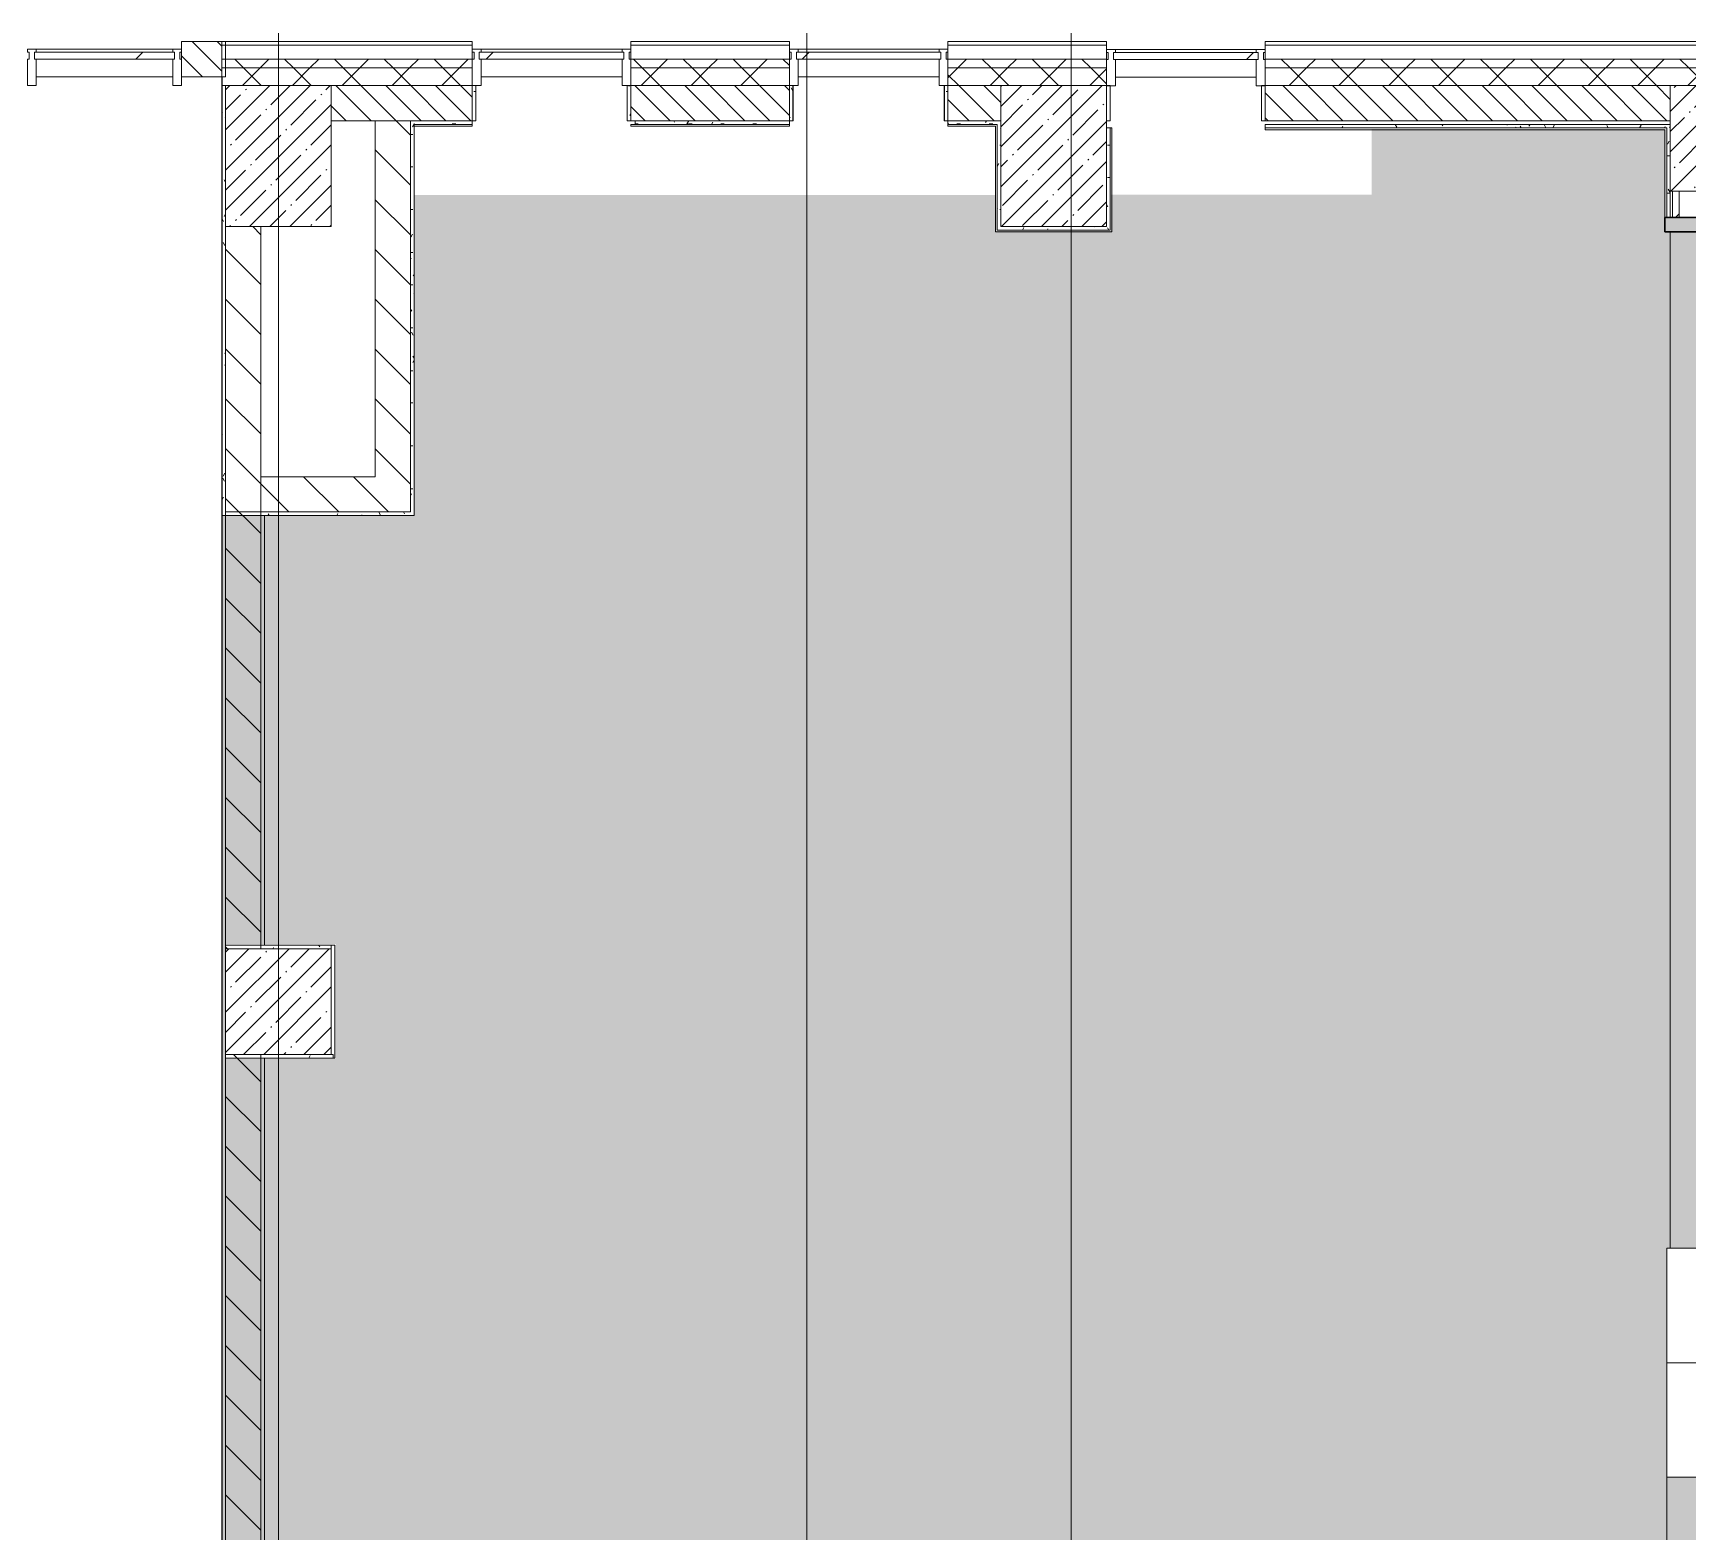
# Model space of a CAD drawing. Header units: millimetres. Extents: x -164500 to 426394, y -51911 to 102118.
# Drawn here: x 161390 to 170782, y 18889 to 27397 of the extents above; entities that cross this region are included whole.
import ezdxf

# ---------------------------------------------------------------- set-up
doc = ezdxf.new("R2010")
doc.units = ezdxf.units.MM
doc.linetypes.add('Осевая', pattern=[6350, 1270, -952.5, 3175, -952.5])
doc.layers.add('A-AREA-PATT-1', color=7, linetype='Continuous', lineweight=5, true_color=0xa5bae0, transparency=1)
for name, color, linetype, lineweight in [('A-GLAZ-CURT', 7, 'Continuous', 9), ('A-GLAZ-CURT-1', 7, 'Continuous', 5), ('A-GLAZ-CURT-2', 7, 'Continuous', 20), ('A-GLAZ-CWMG', 7, 'Continuous', 9), ('A-GLAZ-CWMG-1', 7, 'Continuous', 20), ('A-WALL', 7, 'Continuous', 5), ('A-WALL-2', 7, 'Continuous', 30), ('I-WALL', 7, 'Continuous', 5), ('S-COLS', 7, 'Continuous', 9), ('S-COLS-1', 7, 'Continuous', 5), ('S-STRS', 7, 'Continuous', 9), ('S-STRS-ANNO', 7, 'Continuous', 5), ('Оси', 7, 'Continuous', 9), ('Оси-2', 7, 'Осевая', 9)]:
    doc.layers.add(name, color=color, linetype=linetype, lineweight=lineweight)
for name, color, linetype, lineweight, true_color in [('A-WALL-1', 9, 'Continuous', 5, 0x808080), ('A-WALL-FNSH-1', 9, 'Continuous', 5, 0x808080), ('S-STRS-1', 7, 'Continuous', 9, 0xeef6ff)]:
    doc.layers.add(name, color=color, linetype=linetype, lineweight=lineweight, true_color=true_color)
pattern_1 = [(45, (148772.12, -0.94), (-141.4214, 141.4214), []), (135, (148772.12, -0.94), (-141.4214, -141.4214), [])]
pattern_2 = [(135, (148772.12, -0.94), (-70.71068, -70.71068), [])]
pattern_3 = [(135, (148772.12, -0.94), (-141.4214, -141.4214), [])]
pattern_4 = [(0, (148772.123, -0.94), (243.84, 60.96), [20.117, -162.763, 20.117, -162.763, -975.36]), (0, (148772.123, -0.94), (243.84, 60.96), [-365.76, 20.117, -345.643, 20.117, -162.763, -426.72]), (0, (148772.123, -0.94), (243.84, 60.96), [-914.4, 20.117, -101.803, 20.117, -284.683]), (120, (148863.563, 29.54), (-174.71291, 180.69163), [20.117, -162.763, 20.117, -162.763, -975.36]), (120, (148863.563, 29.54), (-174.71291, 180.69163), [-365.76, 20.117, -345.643, 20.117, -162.763, -426.72]), (120, (148863.563, 29.54), (-174.71291, 180.69163), [-914.4, 20.117, -101.803, 20.117, -284.683]), (240, (148894.043, 151.46), (-69.12709, -241.65163), [20.117, -162.763, 20.117, -162.763, -975.36]), (240, (148894.043, 151.46), (-69.12709, -241.65163), [-365.76, 20.117, -345.643, 20.117, -162.763, -426.72]), (240, (148894.043, 151.46), (-69.12709, -241.65163), [-914.4, 20.117, -101.803, 20.117, -284.683])]

# ---------------------------------------------------------------- blocks, each defined once
blk = doc.blocks.new('BSC_Колонна _Прямоугольная - 600х800-24078684-Объем проектирования 2 этажа')
at = {"layer": 'S-COLS-1'}
h = blk.add_hatch(dxfattribs=at)
h.set_pattern_fill('FP_21', color=256, style=0, pattern_type=2)
h.set_pattern_definition([(45, (-14010, -26700), (-114.04925, 114.04925), []), (45, (-13895.95, -26700), (-114.04925, 114.04925), [201.613, -40.323, 6.706, -33.617])])
h.paths.add_polyline_path([(-99.7, -400), (300, -400), (300, 400), (-300, 400), (-299.7, -400), (-166, -400)])
for p, q in [((300, 400), (-300, 400)), ((-300, 400), (-300, -400)), ((300, -400), (300, 400)), ((-300, -400), (300, -400))]:
    blk.add_line(p, q, dxfattribs=at)
blk = doc.blocks.new('BSC_Колонна _Прямоугольная - 600х600-V295-Объем проектирования 2 этажа')
at = {"layer": 'S-COLS-1'}
h = blk.add_hatch(dxfattribs=at)
h.set_pattern_fill('FP_27', color=256, style=0, pattern_type=2)
h.set_pattern_definition([(45, (-14010, -21900), (-114.0493, 114.0493), []), (45, (-13895.95, -21900), (-114.0493, 114.0493), [201.613, -40.323, 6.706, -33.617])])
h.paths.add_polyline_path([(-299.7, -300), (300, -300), (300, 300), (-300, 300), (-300, -300)])
for p, q in [((300, 300), (-300, 300)), ((-300, 300), (-300, -300)), ((300, -300), (300, 300)), ((-300, -300), (300, -300))]:
    blk.add_line(p, q, dxfattribs=at)
blk = doc.blocks.new('Прямоугольный импост - Импост структурный с накладкой - 190мм-22856075-Объем проектирования 2 этажа')
at = {"layer": 'A-GLAZ-CWMG-1'}
for p, q in [((0, 190), (-50, 190)), ((-50, 190), (-50, 40)), ((0, 40), (0, 190)), ((-50, 40), (-40, 40)), ((-40, 0), (-50, 0)), ((-50, 0), (-50, -17)), ((-40, 40), (-40, 0)), ((-10, 0), (-10, 40)), ((-10, 40), (0, 40)), ((0, 0), (-10, 0)), ((0, -17), (0, 0)), ((-50, -17), (0, -17))]:
    blk.add_line(p, q, dxfattribs=at)
blk = doc.blocks.new('Прямоугольный импост - Импост структурный с накладкой - 190мм-V301-Объем проектирования 2 этажа')
at = {"layer": 'A-GLAZ-CWMG-1'}
for p, q in [((0, 190), (-50, 190)), ((-50, 190), (-50, 40)), ((0, 40), (0, 188.3)), ((-50, 40), (-40, 40)), ((-40, 0), (-50, 0)), ((-50, 0), (-50, -17)), ((-40, 40), (-40, 0)), ((-10, 0), (-10, 40)), ((-10, 40), (0, 40)), ((0, 0), (-10, 0)), ((0, -17), (0, 0)), ((-50, -17), (0, -17))]:
    blk.add_line(p, q, dxfattribs=at)
blk = doc.blocks.new('Системная панель - Стекло - 40мм-V308-Объем проектирования 2 этажа')
at = {"layer": 'A-GLAZ-CURT-1'}
h = blk.add_hatch(dxfattribs=at)
h.set_pattern_fill('FP_62', color=256, style=0, pattern_type=2)
h.set_pattern_definition([(45, (-13222.76, -27090), (-565.685, 565.685), [400, -1200]), (45, (-13622.76, -27290), (-565.685, 565.685), [1200, -400]), (45, (-12822.76, -27490), (-565.685, 565.685), [400, -1200])])
h.paths.add_polyline_path([(-387.5, -40), (397.5, -40), (397.5, 0), (-397.5, 0), (-397.5, -40)])
at = {"layer": 'A-GLAZ-CURT-2'}
for p, q in [((397.5, 0), (-397.5, 0)), ((-397.5, 0), (-397.5, -40)), ((397.5, -40), (397.5, 0)), ((-397.5, -40), (397.5, -40))]:
    blk.add_line(p, q, dxfattribs=at)
blk = doc.blocks.new('Прямоугольный импост - Импост структурный с накладкой - 190мм-22856073-Объем проектирования 2 этажа')
at = {"layer": 'A-GLAZ-CWMG-1'}
for p, q in [((-50, 40), (-50, 190)), ((-50, 190), (0, 190)), ((0, 190), (0, 40)), ((-40, 40), (-50, 40)), ((-50, -17), (-50, 0)), ((-50, 0), (-40, 0)), ((-40, 0), (-40, 40)), ((-10, 40), (-10, 0)), ((0, 40), (-10, 40)), ((-10, 0), (0, 0)), ((0, 0), (0, -17)), ((0, -17), (-50, -17))]:
    blk.add_line(p, q, dxfattribs=at)
blk = doc.blocks.new('Прямоугольный импост - Импост структурный с накладкой - 160мм-22794259-Объем проектирования 2 этажа')
at = {"layer": 'A-GLAZ-CWMG'}
for p, q in [((4160, 27307), (4935, 27307)), ((4160, 27150), (4935, 27150))]:
    blk.add_line(p, q, dxfattribs=at)
blk = doc.blocks.new('Прямоугольный импост - Импост структурный с накладкой - 190мм-22856065-Объем проектирования 2 этажа')
at = {"layer": 'A-GLAZ-CWMG-1'}
for p, q in [((-25, 40), (-25, 190)), ((-25, 190), (25, 190)), ((25, 190), (25, 40)), ((-15, 40), (-25, 40)), ((-25, -17), (-25, 0)), ((-25, 0), (-15, 0)), ((-15, 0), (-15, 40)), ((15, 40), (15, 0)), ((25, 40), (15, 40)), ((15, 0), (25, 0)), ((25, 0), (25, -17)), ((25, -17), (-25, -17))]:
    blk.add_line(p, q, dxfattribs=at)
blk = doc.blocks.new('Системная панель - Стекло - 40мм-V317-Объем проектирования 2 этажа')
at = {"layer": 'A-GLAZ-CURT-1'}
h = blk.add_hatch(dxfattribs=at)
h.set_pattern_fill('FP_51', color=256, style=0, pattern_type=2)
h.set_pattern_definition([(45, (-17560.26, -27090), (-565.685, 565.685), [400, -1200]), (45, (-17960.26, -27290), (-565.685, 565.685), [1200, -400]), (45, (-17160.26, -27490), (-565.685, 565.685), [400, -1200])])
h.paths.add_polyline_path([(400, -40), (410, -40), (410, 0), (-410, 0), (-410, -40), (97.4, -40)])
at = {"layer": 'A-GLAZ-CURT-2'}
for p, q in [((410, 0), (-410, 0)), ((-410, 0), (-410, -40)), ((-410, -40), (410, -40)), ((410, -40), (410, 0))]:
    blk.add_line(p, q, dxfattribs=at)
blk = doc.blocks.new('Системная панель - Стекло - 40мм-V318-Объем проектирования 2 этажа')
at = {"layer": 'A-GLAZ-CURT-1'}
h = blk.add_hatch(dxfattribs=at)
h.set_pattern_fill('FP_52', color=256, style=0, pattern_type=2)
h.set_pattern_definition([(45, (-19360.26, -27088.3), (-565.685, 565.685), [400, -1200]), (45, (-19760.26, -27288.3), (-565.685, 565.685), [1200, -400]), (45, (-18960.26, -27488.3), (-565.685, 565.685), [400, -1200])])
h.paths.add_polyline_path([(-257.1, -40), (410, -38.3), (410, 0), (-410, 0), (-410, -40), (-400, -40)])
at = {"layer": 'A-GLAZ-CURT-2'}
for p, q in [((410, 0), (-410, 0)), ((-410, 0), (-410, -40)), ((-410, -40), (410, -40)), ((410, -40), (410, 0))]:
    blk.add_line(p, q, dxfattribs=at)
blk = doc.blocks.new('Прямоугольный импост - Импост структурный с накладкой - 160мм Темный-33186089-Объем проектирования 2 этажа')
at = {"layer": 'A-GLAZ-CWMG'}
for p, q in [((16960.3, 27307), (17760.3, 27307)), ((16960.3, 27150), (17760.3, 27150))]:
    blk.add_line(p, q, dxfattribs=at)
blk = doc.blocks.new('Прямоугольный импост - Импост структурный с накладкой - 190мм-V342-Объем проектирования 2 этажа')
at = {"layer": 'A-GLAZ-CWMG-1'}
for p, q in [((-50, 40), (-50, 190)), ((-50, 190), (0, 190)), ((0, 190), (0, 40)), ((-40, 40), (-50, 40)), ((-50, -17), (-50, 0)), ((-50, 0), (-40, 0)), ((-40, 0), (-40, 40)), ((-10, 40), (-10, 0)), ((0, 40), (-10, 40)), ((-10, 0), (0, 0)), ((0, 0), (0, -17)), ((0, -17), (-50, -17))]:
    blk.add_line(p, q, dxfattribs=at)
blk = doc.blocks.new('BSC_Колонна _Прямоугольная - 600х600-V356-Объем проектирования 2 этажа')
at = {"layer": 'S-COLS-1'}
h = blk.add_hatch(dxfattribs=at)
h.set_pattern_fill('FP_102', color=256, style=0, pattern_type=2)
h.set_pattern_definition([(45, (-22210, -26800), (-114.04925, 114.04925), []), (45, (-22095.95, -26800), (-114.04925, 114.04925), [201.613, -40.323, 6.706, -33.617])])
h.paths.add_polyline_path([(300, -300), (300, 300), (-300, 300), (-300, -300), (-150, -300)])
for p, q in [((300, 300), (-300, 300)), ((-300, 300), (-300, -300)), ((300, -300), (300, 300)), ((-300, -300), (300, -300))]:
    blk.add_line(p, q, dxfattribs=at)
blk = doc.blocks.new('Перекрытия 3 - Перекрытия 4-20977624-Объем проектирования 2 этажа')
at = {"layer": 'S-STRS-1'}
for points in [[(21910, 20500), (22810, 20500), (22810, 26270.4), (21910, 26270.4), (21910, 21105.5)], [(23390, 20500), (23710, 20500), (23710, 26270.4), (22810, 26270.4), (22810, 20500)], [(24590, 20500), (24610, 20500), (24610, 26270.4), (23710, 26270.4), (23710, 20500), (24290, 20500)], [(25510, 20500), (25510, 26270.4), (24610, 26270.4), (24610, 20500), (25490, 20500)], [(26390, 20500), (26410, 20500), (26410, 26270.4), (25510, 26270.4), (25510, 20500), (26090, 20500)], [(27290, 20500), (27310, 20500), (27310, 26270.4), (26410, 26270.4), (26410, 20500), (26990, 20500)], [(28190, 20500), (28210, 20500), (28210, 26270.4), (27310, 26270.4), (27310, 20500), (27890, 20500)], [(28210, 20500), (29110, 20500), (29110, 26270.4), (28210, 26270.4), (28210, 21105.5)], [(29690, 20500), (30010, 20500), (30010, 26270.4), (29110, 26270.4), (29110, 20500)]]:
    blk.add_hatch(color=256, dxfattribs=at).paths.add_polyline_path(points)
h = blk.add_hatch(color=256, dxfattribs=at)
h.paths.add_polyline_path([(30449, 20500), (30449, 22000), (30010, 22000), (30010, 20500)])
h.paths.add_polyline_path([(30449, 22600), (30449, 26270.4), (30010, 26270.4), (30010, 22600)])
at = {"layer": 'S-STRS'}
for p, q in [((21910, 26270.4), (21910, 20500)), ((22810, 20500), (22810, 26270.4)), ((23710, 20500), (23710, 26270.4)), ((24610, 20500), (24610, 26270.4)), ((25510, 20500), (25510, 26270.4)), ((26410, 20500), (26410, 26270.4)), ((27310, 20500), (27310, 26270.4)), ((28210, 20500), (28210, 26270.4)), ((29110, 20500), (29110, 26270.4)), ((30010, 22600), (30010, 26270.4)), ((30010, 20500), (30010, 22000)), ((22490, 20500), (21910, 20500)), ((23390, 20500), (22810, 20500)), ((24290, 20500), (23710, 20500)), ((25190, 20500), (24610, 20500)), ((26090, 20500), (25510, 20500)), ((26990, 20500), (26410, 20500)), ((27890, 20500), (27310, 20500)), ((28790, 20500), (28210, 20500)), ((29690, 20500), (29110, 20500)), ((30449, 20500), (30010, 20500))]:
    blk.add_line(p, q, dxfattribs=at)
blk = doc.blocks.new('BSC_Колонна _Прямоугольная - 600х800-V413-Объем проектирования 2 этажа')
at = {"layer": 'S-COLS-1'}
h = blk.add_hatch(dxfattribs=at)
h.set_pattern_fill('FP_161', color=256, style=0, pattern_type=2)
h.set_pattern_definition([(45, (-18410.26, -26700), (-114.04925, 114.04925), []), (45, (-18296.2, -26700), (-114.04925, 114.04925), [201.613, -40.323, 6.706, -33.617])])
h.paths.add_polyline_path([(-300, -400), (300, -400), (300, 400), (-300, 400)])
for p, q in [((300, 400), (-300, 400)), ((-300, 400), (-300, -400)), ((300, -400), (300, 400)), ((-300, -400), (300, -400))]:
    blk.add_line(p, q, dxfattribs=at)
blk = doc.blocks.new('Системная панель - Стекло - 40мм-V432-Объем проектирования 2 этажа')
at = {"layer": 'A-GLAZ-CURT-1'}
h = blk.add_hatch(dxfattribs=at)
h.set_pattern_fill('FP_185', color=256, style=0, pattern_type=2)
h.set_pattern_definition([(45, (-15760.26, -27090), (-565.685, 565.685), [400, -1200]), (45, (-16160.26, -27290), (-565.685, 565.685), [1200, -400]), (45, (-15360.26, -27490), (-565.685, 565.685), [400, -1200])])
h.paths.add_polyline_path([(400, -40), (410, -40), (410, 0), (-410, 0), (-410, -40), (-270.8, -40)])
at = {"layer": 'A-GLAZ-CURT-2'}
for p, q in [((410, 0), (-410, 0)), ((-410, 0), (-410, -40)), ((-410, -40), (410, -40)), ((410, -40), (410, 0))]:
    blk.add_line(p, q, dxfattribs=at)
blk = doc.blocks.new('Перекрытия 2 - Перекрытия 4-32990152-Объем проектирования 2 этажа')
at = {"layer": 'S-STRS-1'}
for points in [[(21910, 15410.8), (22810, 15410.8), (22810, 19180), (21910, 19180), (21910, 16983.3)], [(22810, 15410.8), (23710, 15410.8), (23710, 19180), (22810, 19180), (22810, 16983.3)], [(23710, 15410.8), (24610, 15410.8), (24610, 19180), (23710, 19180), (23710, 16983.3)], [(24610, 15410.8), (25510, 15410.8), (25510, 19180), (24610, 19180), (24610, 16983.3)], [(26410, 15410.8), (26410, 19180), (25510, 19180), (25510, 15410.8)], [(27310, 15410.8), (27310, 19180), (26410, 19180), (26410, 15410.8)], [(28210, 15410.8), (28210, 19180), (27310, 19180), (27310, 15410.8)], [(28318.7, 15410.8), (29110, 15410.8), (29110, 19180), (28210, 19180), (28210, 15410.8)], [(29764.2, 15410.8), (30010, 15410.8), (30010, 19180), (29110, 19180), (29110, 15410.8)], [(30010, 15410.8), (30610, 15410.8), (30610, 17830), (30030, 17830), (30030, 18430), (30610, 18430), (30610, 19180), (30010, 19180), (30010, 16983.3)]]:
    blk.add_hatch(color=256, dxfattribs=at).paths.add_polyline_path(points)
at = {"layer": 'S-STRS'}
for p, q in [((21910, 19180), (22510, 19180)), ((21910, 19180), (21910, 15410.8)), ((22810, 19180), (23410, 19180)), ((22810, 15410.8), (22810, 19180)), ((23710, 19180), (24310, 19180)), ((23710, 15410.8), (23710, 19180)), ((24610, 19180), (25210, 19180)), ((24610, 15410.8), (24610, 19180)), ((25510, 19180), (26110, 19180)), ((25510, 15410.8), (25510, 19180)), ((26410, 19180), (27010, 19180)), ((26410, 15410.8), (26410, 19180)), ((27310, 19180), (27910, 19180)), ((27310, 15410.8), (27310, 19180)), ((28210, 19180), (28810, 19180)), ((28210, 15410.8), (28210, 19180)), ((29110, 19180), (29710, 19180)), ((29110, 15410.8), (29110, 19180)), ((30010, 19180), (30610, 19180)), ((30010, 15410.8), (30010, 19180)), ((30610, 18430), (30610, 19180)), ((30610, 15410.8), (30610, 17830))]:
    blk.add_line(p, q, dxfattribs=at)
blk = doc.blocks.new('Стены наклон_ амфитеатр1 - Стены наклон_ амфитеатр-33007412-Объем проектирования 2 этажа')
at = {"layer": 'A-WALL-2'}
for p, q in [((21879, 26351.1), (21879, 26270.4)), ((30610, 26351.1), (21879, 26351.1)), ((30610, 26270.4), (30610, 26351.1)), ((21879, 26270.4), (30610, 26270.4))]:
    blk.add_line(p, q, dxfattribs=at)

msp = doc.modelspace()

# ---------------------------------------------------------------- hatches: boundary and pattern name
at = {"layer": 'A-AREA-PATT-1'}
h = msp.add_hatch(color=256, dxfattribs=at)
h.paths.add_polyline_path([(170888.244, 13759.059), (171341.623, 13759.059), (171341.623, 13999.059), (169002.623, 13999.059), (169002.623, 13759.059), (170661.623, 13759.059)])
h.paths.add_polyline_path([(170656.623, 14979.059), (170661.623, 14979.059), (170661.623, 15089.059), (170656.623, 15089.059), (170656.623, 15349.059), (170651.123, 15349.059), (170651.123, 15379.727), (177322.123, 15379.727), (177322.123, 15429.89), (170662.123, 15429.89), (170662.123, 20499.059), (170682.123, 20499.059), (170682.123, 26269.44), (177322.123, 26269.44), (177322.123, 26344.558), (170656.623, 26344.558), (170656.623, 26853.558), (168987.623, 26853.558), (168987.623, 26480.745), (167507.88, 26480.745), (167507.88, 26273.559), (166856.88, 26273.559), (166855.296, 26478.558), (163552.623, 26478.558), (163552.123, 24658.558), (162482.123, 24658.558), (162482.38, 22225.559), (163107.623, 22225.559), (163107.623, 21573.559), (162482.123, 21573.559), (162482.38, 18483.559), (163107.623, 18483.559), (163107.623, 17825.559), (162482.123, 17825.559), (162483.949, 15224.559), (169002.623, 15224.559), (169002.623, 15202.473), (170651.123, 15200.688), (170651.123, 15199.059), (169002.623, 15199.059), (169002.623, 14979.059), (169843.502, 14979.059)])
at = {"layer": 'A-WALL'}
h = msp.add_hatch(dxfattribs=at)
h.set_pattern_fill('FP_2', color=256, style=0, pattern_type=2)
h.set_pattern_definition(pattern_2)
h.paths.add_polyline_path([(162461.123, 27149.059), (162461.123, 27329.059), (162480.023, 27329.059), (162482.123, 27349.059), (162232.38, 27349.059), (162232.38, 27149.059)])
h.paths.add_polyline_path([(152882.123, 27149.059), (152882.123, 27349.059), (152832.123, 27349.059), (152833.244, 27149.059)])
h = msp.add_hatch(dxfattribs=at)
h.set_pattern_fill('FP_24', color=256, style=0, pattern_type=2)
h.set_pattern_definition(pattern_1)
h.paths.add_polyline_path([(168382.38, 27199.059), (182482.123, 27199.773), (182482.123, 27249.059), (168382.38, 27249.059)])
h.paths.add_polyline_path([(164807.38, 27199.059), (165682.38, 27199.059), (165682.38, 27249.059), (164782.38, 27249.059), (164782.38, 27199.059)])
h.paths.add_polyline_path([(162682.38, 27199.059), (163882.38, 27199.059), (163882.38, 27249.059), (162461.123, 27249.059), (162461.123, 27199.059), (162616.158, 27199.059)])
h.paths.add_polyline_path([(166582.38, 27199.059), (167482.38, 27199.059), (167482.38, 27249.059), (166582.38, 27249.059)])
h = msp.add_hatch(dxfattribs=at)
h.set_pattern_fill('FP_24', color=256, style=0, pattern_type=2)
h.set_pattern_definition(pattern_1)
h.paths.add_polyline_path([(177882.123, 27099.059), (182382.123, 27099.059), (182382.123, 27199.059), (168382.38, 27199.059), (168382.38, 27099.059), (177070.845, 27099.059)])
h.paths.add_polyline_path([(166582.38, 27099.059), (167482.38, 27099.059), (167482.38, 27199.059), (166582.38, 27199.059)])
h.paths.add_polyline_path([(164782.38, 27099.059), (165682.38, 27099.059), (165682.38, 27199.059), (164782.38, 27199.059)])
h.paths.add_polyline_path([(163882.38, 27099.059), (163882.38, 27199.059), (162461.123, 27199.059), (162461.123, 27099.059), (163532.123, 27099.059)])
h = msp.add_hatch(dxfattribs=at)
h.set_pattern_fill('FP_2', color=256, style=0, pattern_type=2)
h.set_pattern_definition(pattern_2)
h.paths.add_polyline_path([(168398.033, 26899.058), (170682.123, 26899.058), (170682.123, 27099.058), (168382.38, 27099.058), (168382.38, 26899.058)])
h.paths.add_polyline_path([(164795.713, 26899.058), (165682.38, 26899.058), (165682.38, 27099.058), (164782.38, 27099.058), (164782.38, 26899.058)])
h.paths.add_polyline_path([(166882.38, 26899.058), (166882.38, 27099.058), (166582.38, 27099.058), (166582.38, 26899.058)])
h.paths.add_polyline_path([(163082.123, 26899.058), (163882.38, 26899.058), (163882.38, 27099.058), (163082.123, 27099.058), (163082.123, 26986.778)])
at = {"layer": 'I-WALL'}
h = msp.add_hatch(dxfattribs=at)
h.set_pattern_fill('FP_191', color=256, style=0, pattern_type=2)
h.set_pattern_definition(pattern_4)
h.paths.add_polyline_path([(162462.123, 24659.058), (162482.123, 24659.058), (162482.123, 27099.058), (162462.123, 27099.058), (162462.123, 25206.86)])
h = msp.add_hatch(dxfattribs=at)
h.set_pattern_fill('FP_191', color=256, style=0, pattern_type=2)
h.set_pattern_definition(pattern_4)
h.paths.add_polyline_path([(163882.38, 26899.058), (163902.38, 26900.378), (163902.38, 27099.058), (163882.38, 27099.058)])
h = msp.add_hatch(dxfattribs=at)
h.set_pattern_fill('FP_191', color=256, style=0, pattern_type=2)
h.set_pattern_definition(pattern_4)
h.paths.add_polyline_path([(164782.38, 26899.058), (164782.379, 27099.058), (164762.38, 27096.836), (164762.38, 26899.058)])
h = msp.add_hatch(dxfattribs=at)
h.set_pattern_fill('FP_191', color=256, style=0, pattern_type=2)
h.set_pattern_definition(pattern_4)
h.paths.add_polyline_path([(165682.38, 26899.058), (165702.38, 26899.516), (165702.38, 27099.058), (165682.38, 27099.058)])
h = msp.add_hatch(dxfattribs=at)
h.set_pattern_fill('FP_191', color=256, style=0, pattern_type=2)
h.set_pattern_definition(pattern_4)
h.paths.add_polyline_path([(166562.38, 26899.058), (166582.38, 26899.058), (166582.379, 27099.058), (166562.38, 27096.836), (166562.38, 26900.625)])
h = msp.add_hatch(dxfattribs=at)
h.set_pattern_fill('FP_23', color=256, style=0, pattern_type=2)
h.set_pattern_definition(pattern_3)
h.paths.add_polyline_path([(163532.123, 24679.058), (163532.123, 26899.058), (163332.123, 26899.058), (163332.123, 24679.058)])
h = msp.add_hatch(dxfattribs=at)
h.set_pattern_fill('FP_191', color=256, style=0, pattern_type=2)
h.set_pattern_definition(pattern_4)
h.paths.add_polyline_path([(163532.123, 24679.058), (163552.123, 24679.058), (163552.123, 26899.058), (163532.123, 26899.058), (163532.123, 24879.058)])
h = msp.add_hatch(dxfattribs=at)
h.set_pattern_fill('FP_191', color=256, style=0, pattern_type=2)
h.set_pattern_definition(pattern_4)
h.paths.add_polyline_path([(165682.38, 26879.058), (165682.38, 26899.058), (164807.38, 26899.058), (164807.38, 26879.058), (165507.095, 26879.058)])
h.paths.add_polyline_path([(166582.38, 26879.058), (166882.38, 26879.058), (166882.38, 26899.058), (166582.38, 26899.058)])
h.paths.add_polyline_path([(163882.38, 26879.058), (163882.38, 26899.058), (163552.123, 26899.058), (163552.35, 26879.058), (163579.158, 26879.058)])
h = msp.add_hatch(dxfattribs=at)
h.set_pattern_fill('FP_191', color=256, style=0, pattern_type=2)
h.set_pattern_definition(pattern_4)
h.paths.add_polyline_path([(166862.38, 26279.059), (166882.38, 26279.059), (166882.38, 26879.058), (166862.38, 26877.124), (166862.38, 26299.059)])
h = msp.add_hatch(dxfattribs=at)
h.set_pattern_fill('FP_191', color=256, style=0, pattern_type=2)
h.set_pattern_definition(pattern_4)
h.paths.add_polyline_path([(170662.123, 26859.058), (170682.123, 26859.058), (170682.123, 26879.058), (168382.38, 26879.058), (168382.38, 26859.058), (168398.033, 26859.058)])
h = msp.add_hatch(dxfattribs=at)
h.set_pattern_fill('FP_191', color=256, style=0, pattern_type=2)
h.set_pattern_definition(pattern_4)
h.paths.add_polyline_path([(167502.38, 26299.059), (167502.38, 26859.058), (167482.38, 26859.058), (167482.38, 26299.059)])
h = msp.add_hatch(dxfattribs=at)
h.set_pattern_fill('FP_191', color=256, style=0, pattern_type=2)
h.set_pattern_definition(pattern_4)
h.paths.add_polyline_path([(170682.123, 26489.058), (170682.123, 26859.058), (170662.123, 26859.058), (170662.123, 26489.058)])
h = msp.add_hatch(dxfattribs=at)
h.set_pattern_fill('FP_197', color=256, style=0, pattern_type=2)
h.set_pattern_definition([(135, (148772.12, -0.94), (-169.7056, -169.7056), []), (225, (148772.12, -0.94), (169.7056, -169.7056), [])])
h.paths.add_polyline_path([(170732.123, 26350.164), (170732.123, 26499.058), (170695.123, 26499.058), (170695.123, 26350.164)])
h = msp.add_hatch(dxfattribs=at)
h.set_pattern_fill('FP_23', color=256, style=0, pattern_type=2)
h.set_pattern_definition(pattern_3)
h.paths.add_polyline_path([(162482.38, 15199.059), (162682.38, 15199.059), (162682.38, 17849.059), (162482.38, 17849.059), (162482.38, 15224.559)])
h.paths.add_polyline_path([(162482.38, 18449.059), (162682.38, 18449.059), (162682.38, 21599.059), (162482.38, 21599.059), (162482.38, 18483.559)])
h.paths.add_polyline_path([(162482.38, 22199.059), (162682.38, 22199.059), (162682.38, 26299.058), (162482.38, 26299.058), (162482.38, 22225.559)])
h = msp.add_hatch(dxfattribs=at)
h.set_pattern_fill('FP_191', color=256, style=0, pattern_type=2)
h.set_pattern_definition(pattern_4)
h.paths.add_polyline_path([(167482.38, 26279.059), (167502.38, 26279.059), (167502.38, 26299.059), (166882.38, 26299.059), (166882.38, 26279.059), (166952.564, 26279.059)])
h = msp.add_hatch(dxfattribs=at)
h.set_pattern_fill('FP_23', color=256, style=0, pattern_type=2)
h.set_pattern_definition(pattern_3)
h.paths.add_polyline_path([(163107.623, 24679.058), (163332.123, 24679.058), (163332.123, 24879.058), (162682.38, 24879.058), (162682.38, 24679.058), (163082.123, 24679.058)])
h = msp.add_hatch(dxfattribs=at)
h.set_pattern_fill('FP_191', color=256, style=0, pattern_type=2)
h.set_pattern_definition(pattern_4)
h.paths.add_polyline_path([(162462.123, 15199.059), (162482.123, 15199.059), (162482.123, 24659.058), (162462.123, 24658.558), (162462.123, 15976.772)])
h = msp.add_hatch(dxfattribs=at)
h.set_pattern_fill('FP_191', color=256, style=0, pattern_type=2)
h.set_pattern_definition(pattern_4)
h.paths.add_polyline_path([(163552.123, 24659.058), (163552.123, 24679.058), (162682.38, 24679.058), (162682.38, 24660.957), (162703.38, 24659.058), (163532.123, 24659.058)])
h.paths.add_polyline_path([(162482.123, 24659.058), (162482.38, 24659.058), (162482.123, 24678.802)])
h = msp.add_hatch(dxfattribs=at)
h.set_pattern_fill('FP_191', color=256, style=0, pattern_type=2)
h.set_pattern_definition(pattern_4)
h.paths.add_polyline_path([(162703.38, 22199.059), (163082.123, 22199.059), (163082.123, 22219.059), (162682.38, 22217.16), (162682.38, 22199.059)])
h.paths.add_polyline_path([(162482.123, 22199.059), (162482.38, 22199.082), (162482.123, 22219.059)])
h = msp.add_hatch(dxfattribs=at)
h.set_pattern_fill('FP_191', color=256, style=0, pattern_type=2)
h.set_pattern_definition(pattern_4)
h.paths.add_polyline_path([(162703.38, 21579.059), (163092.123, 21579.059), (163092.123, 21599.059), (162682.38, 21599.059), (162682.38, 21580.957)])
h.paths.add_polyline_path([(162482.123, 21579.059), (162482.38, 21579.059), (162482.123, 21599.059)])

# ---------------------------------------------------------------- linework, layer by layer
at = {"layer": 'A-WALL'}
for p, q in [((163882.38, 27329.059), (162461.123, 27329.059)), ((163882.38, 27249.059), (162461.123, 27249.059)), ((165682.38, 27329.059), (164782.38, 27329.059)), ((165682.38, 27249.059), (164782.38, 27249.059)), ((167482.38, 27329.059), (166582.38, 27329.059)), ((167482.38, 27249.059), (166582.38, 27249.059)), ((182612.123, 27329.059), (168382.38, 27329.059)), ((182532.123, 27249.059), (168382.38, 27249.059)), ((163882.38, 27199.059), (162461.123, 27199.059)), ((165682.38, 27199.059), (164782.38, 27199.059)), ((167482.38, 27199.059), (166582.38, 27199.059)), ((182482.123, 27199.059), (168382.38, 27199.059)), ((163902.38, 27099.058), (163082.123, 27099.058)), ((165702.38, 27099.058), (164762.38, 27099.058)), ((166882.38, 27099.058), (166562.38, 27099.058)), ((170682.123, 27099.058), (168362.38, 27099.058)), ((163082.123, 26899.058), (163902.38, 26899.058)), ((163552.123, 26879.058), (163882.38, 26879.058)), ((163552.123, 26879.058), (163552.123, 24659.058)), ((163553.123, 26868.058), (163552.123, 26868.058)), ((164762.38, 26899.058), (165702.38, 26899.058)), ((164807.38, 26879.058), (165682.38, 26879.058)), ((166882.38, 26899.058), (166562.38, 26899.058)), ((166582.38, 26879.058), (166862.38, 26879.058)), ((166862.38, 26879.058), (166862.38, 26279.059)), ((168382.38, 26859.058), (170662.123, 26859.058)), ((170662.123, 26848.058), (170662.123, 26859.058)), ((170695.123, 26350.058), (170695.123, 26499.058)), ((170732.123, 26350.058), (170732.123, 26499.058)), ((163092.123, 21579.059), (162482.123, 21579.059))]:
    msp.add_line(p, q, dxfattribs=at)
at = {"layer": 'A-WALL-1'}
for p, q in [((162482.123, 27349.059), (162232.38, 27349.059)), ((162232.38, 27349.059), (162232.38, 27149.059)), ((162482.123, 27149.059), (162482.123, 27349.059)), ((162461.123, 27329.059), (162461.123, 27149.059)), ((163882.38, 27099.059), (163882.38, 27329.059)), ((164782.38, 27329.059), (164782.38, 27099.059)), ((165682.38, 27099.059), (165682.38, 27329.059)), ((166582.38, 27329.059), (166582.38, 27099.059)), ((167482.38, 27099.059), (167482.38, 27329.059)), ((168382.38, 27329.059), (168382.38, 27099.059)), ((162232.38, 27149.059), (162482.123, 27149.059)), ((162461.123, 27099.059), (162482.123, 27099.059)), ((162482.123, 27099.058), (162462.123, 27099.058)), ((163082.123, 27099.059), (163882.38, 27099.059)), ((163882.38, 27099.058), (163882.38, 26879.058)), ((163902.38, 26899.058), (163902.38, 27099.058)), ((164762.38, 27099.058), (164762.38, 26899.058)), ((164782.38, 27099.059), (165682.38, 27099.059)), ((164782.38, 27099.058), (164782.38, 26899.058)), ((165682.38, 27099.058), (165682.38, 26879.058)), ((165702.38, 26899.058), (165702.38, 27099.058)), ((166562.38, 27099.058), (166562.38, 26899.058)), ((166582.38, 27099.059), (166882.38, 27099.059)), ((166582.38, 26879.058), (166582.38, 27099.058)), ((167502.38, 27099.058), (167482.38, 27099.058)), ((167502.38, 26899.058), (167502.38, 27099.058)), ((168362.38, 27099.058), (168362.38, 26899.058)), ((168382.38, 27099.059), (170682.123, 27099.059)), ((168382.38, 27099.058), (168382.38, 26899.058)), ((163332.123, 26899.058), (163332.123, 24879.058)), ((163532.123, 24679.058), (163532.123, 26899.058)), ((164807.38, 26899.058), (164807.38, 26879.058)), ((167482.38, 26899.058), (167502.38, 26899.058)), ((168362.38, 26899.058), (170682.123, 26899.058)), ((170682.123, 26879.058), (168382.38, 26879.058)), ((168382.38, 26879.058), (168382.38, 26859.058)), ((167502.38, 26859.058), (167482.38, 26859.058)), ((167502.38, 26279.059), (167502.38, 26859.058)), ((170662.123, 26859.058), (170662.123, 26489.058)), ((170662.123, 26489.058), (170682.123, 26489.058)), ((170682.123, 26489.058), (170682.123, 26499.058)), ((170682.123, 26499.058), (170682.123, 26350.058)), ((162482.123, 24679.058), (162482.123, 26299.058)), ((162482.38, 26299.058), (162482.38, 22199.059)), ((162682.38, 22199.059), (162682.38, 26299.058)), ((170682.123, 26350.058), (179232.123, 26350.058)), ((166862.38, 26279.059), (167502.38, 26279.059)), ((163332.123, 24879.058), (162682.38, 24879.058)), ((162461.123, 24659.058), (162462.123, 24659.058)), ((162462.123, 24659.058), (162462.123, 24658.058)), ((163532.123, 24679.058), (162482.123, 24679.058)), ((162482.123, 22219.059), (162482.123, 24659.058)), ((162692.38, 22219.059), (162482.123, 22219.059)), ((163082.123, 22199.059), (163082.123, 22219.059)), ((162482.123, 18449.059), (162482.123, 21579.059)), ((162482.38, 21599.059), (162482.38, 18449.059)), ((162682.38, 18449.059), (162682.38, 21599.059)), ((163092.123, 21599.059), (163082.123, 21599.059)), ((163092.123, 21579.059), (163092.123, 21599.059))]:
    msp.add_line(p, q, dxfattribs=at)
at = {"layer": 'A-WALL-FNSH-1'}
for p, q in [((162461.123, 27349.059), (162461.123, 27329.059)), ((163882.38, 27349.059), (162482.123, 27349.059)), ((163882.38, 27329.059), (163882.38, 27349.059)), ((165682.38, 27349.059), (164782.38, 27349.059)), ((164782.38, 27349.059), (164782.38, 27329.059)), ((165682.38, 27329.059), (165682.38, 27349.059)), ((167482.38, 27349.059), (166582.38, 27349.059)), ((166582.38, 27349.059), (166582.38, 27329.059)), ((167482.38, 27329.059), (167482.38, 27349.059)), ((182632.123, 27349.059), (168382.38, 27349.059)), ((168382.38, 27349.059), (168382.38, 27329.059)), ((162462.123, 24659.058), (162462.123, 27149.059)), ((162461.123, 27099.059), (162461.123, 24658.058)), ((163903.38, 27099.058), (163902.38, 27099.058)), ((163903.38, 26899.058), (163903.38, 27099.058)), ((164761.38, 27099.058), (164761.38, 26899.058)), ((164762.38, 27099.058), (164761.38, 27099.058)), ((165703.38, 27099.058), (165702.38, 27099.058)), ((165703.38, 26899.058), (165703.38, 27099.058)), ((166561.38, 27099.058), (166561.38, 26899.058)), ((166562.38, 27099.058), (166561.38, 27099.058)), ((167503.38, 27099.058), (167502.38, 27099.058)), ((167503.38, 26899.058), (167503.38, 27099.058)), ((168361.38, 27099.058), (168361.38, 26899.058)), ((168362.38, 27099.058), (168361.38, 27099.058)), ((163553.123, 26868.058), (163882.38, 26868.058)), ((163553.123, 24658.058), (163553.123, 26868.058)), ((163882.38, 26868.058), (163882.38, 26879.058)), ((163902.38, 26899.058), (163903.38, 26899.058)), ((164761.38, 26899.058), (164762.38, 26899.058)), ((164807.38, 26879.058), (164782.38, 26879.058)), ((164782.38, 26879.058), (164782.38, 26868.058)), ((164782.38, 26868.058), (165682.38, 26868.058)), ((165682.38, 26868.058), (165682.38, 26879.058)), ((165702.38, 26899.058), (165703.38, 26899.058)), ((166561.38, 26899.058), (166562.38, 26899.058)), ((166582.38, 26879.058), (166582.38, 26868.058)), ((166582.38, 26868.058), (166851.38, 26868.058)), ((166851.38, 26868.058), (166851.38, 26268.059)), ((167502.38, 26899.058), (167503.38, 26899.058)), ((168361.38, 26899.058), (168362.38, 26899.058)), ((167513.38, 26859.058), (167502.38, 26859.058)), ((167513.38, 26268.059), (167513.38, 26859.058)), ((168382.38, 26859.058), (168382.38, 26848.058)), ((168382.38, 26848.058), (170651.123, 26848.058)), ((170651.123, 26848.058), (170651.123, 26350.058)), ((170662.123, 26350.058), (170662.123, 26848.058)), ((170651.123, 26350.058), (170662.123, 26350.058)), ((166851.38, 26268.059), (167513.38, 26268.059)), ((162461.123, 24658.058), (162461.123, 15199.058)), ((163552.123, 24659.058), (162462.123, 24659.058)), ((162462.123, 24658.058), (163553.123, 24658.058)), ((162462.123, 15199.058), (162462.123, 24658.058)), ((162702.38, 24659.058), (162702.38, 22219.059)), ((162703.38, 22219.059), (162703.38, 24659.058)), ((163102.123, 22220.059), (162692.38, 22220.059)), ((162692.38, 22220.059), (162692.38, 22219.059)), ((162692.38, 22219.059), (163103.123, 22219.059)), ((163102.123, 22220.059), (163102.123, 21578.059)), ((163103.123, 21579.059), (163103.123, 22219.059)), ((162702.38, 21579.059), (162702.38, 18470.059)), ((162703.38, 18470.059), (162703.38, 21578.059)), ((162703.38, 21578.059), (163102.123, 21578.059)), ((163103.123, 21579.059), (163092.123, 21579.059))]:
    msp.add_line(p, q, dxfattribs=at)
at = {"layer": 'I-WALL'}
msp.add_line((162461.123, 27149.059), (162461.123, 27099.059), dxfattribs=at)
at = {"layer": 'S-STRS'}
for q in [(170662.123, 19199.059), (170682.123, 20499.059), (170662.123, 19199.059)]:
    msp.add_line((170662.123, 20499.059), q, dxfattribs=at)
at = {"layer": 'S-STRS-ANNO'}
msp.add_line((170662.123, 19849.059), (170962.123, 19849.059), dxfattribs=at)
at = {"layer": 'Оси'}
for points in [[(162782.123, -1907.2), (162782.123, 3092.8), (162782.123, 22397.13), (162782.123, 27397.13)], [(165782.123, -1907.2), (165782.123, 3092.8), (165782.123, 22397.13), (165782.123, 27397.13)], [(167282.123, -1907.2), (167282.123, 3092.8), (167282.123, 22397.13), (167282.123, 27397.13)]]:
    msp.add_lwpolyline(points, dxfattribs=at)
at = {"layer": 'Оси-2'}
for p, q in [((162782.123, 3093.741), (162782.123, 22398.071)), ((165782.123, 3093.741), (165782.123, 22398.071)), ((167282.123, 3093.741), (167282.123, 22398.071))]:
    msp.add_line(p, q, dxfattribs=at)

# ---------------------------------------------------------------- block references
at = {"layer": 'A-GLAZ-CURT'}
for name, p in [('Системная панель - Стекло - 40мм-V308-Объем проектирования 2 этажа', (161794.88, 27289.059)), ('Системная панель - Стекло - 40мм-V432-Объем проектирования 2 этажа', (164332.38, 27289.058)), ('Системная панель - Стекло - 40мм-V317-Объем проектирования 2 этажа', (166132.38, 27289.058)), ('Системная панель - Стекло - 40мм-V318-Объем проектирования 2 этажа', (167932.38, 27287.344))]:
    msp.add_blockref(name, p, dxfattribs=at)
at = {"layer": 'A-GLAZ-CWMG', "extrusion": (0, 0, -1), "rotation": 180}
for name, p in [('Прямоугольный импост - Импост структурный с накладкой - 190мм-22856065-Объем проектирования 2 этажа', (-161382.38, 27289.059)), ('Прямоугольный импост - Импост структурный с накладкой - 190мм-22856073-Объем проектирования 2 этажа', (-162232.38, 27289.059)), ('Прямоугольный импост - Импост структурный с накладкой - 190мм-V342-Объем проектирования 2 этажа', (-164782.38, 27289.058)), ('Прямоугольный импост - Импост структурный с накладкой - 190мм-V342-Объем проектирования 2 этажа', (-166582.38, 27289.058)), ('Прямоугольный импост - Импост структурный с накладкой - 190мм-22856073-Объем проектирования 2 этажа', (-168382.38, 27287.344))]:
    msp.add_blockref(name, p, dxfattribs=at)
at = {"layer": 'A-GLAZ-CWMG'}
for name, p in [('Прямоугольный импост - Импост структурный с накладкой - 160мм-22794259-Объем проектирования 2 этажа', (157247.38, -0.941)), ('Прямоугольный импост - Импост структурный с накладкой - 160мм Темный-33186089-Объем проектирования 2 этажа', (146972.123, -0.941)), ('Прямоугольный импост - Импост структурный с накладкой - 160мм Темный-33186089-Объем проектирования 2 этажа', (148772.123, -0.941)), ('Прямоугольный импост - Импост структурный с накладкой - 160мм Темный-33186089-Объем проектирования 2 этажа', (150572.123, -2.656))]:
    msp.add_blockref(name, p, dxfattribs=at)
at = {"layer": 'A-GLAZ-CWMG', "rotation": 180}
for name, p in [('Прямоугольный импост - Импост структурный с накладкой - 190мм-22856075-Объем проектирования 2 этажа', (163882.38, 27289.058)), ('Прямоугольный импост - Импост структурный с накладкой - 190мм-22856075-Объем проектирования 2 этажа', (165682.38, 27289.058)), ('Прямоугольный импост - Импост структурный с накладкой - 190мм-V301-Объем проектирования 2 этажа', (167482.38, 27287.344))]:
    msp.add_blockref(name, p, dxfattribs=at)
at = {"layer": 'A-WALL'}
msp.add_blockref('Стены наклон_ амфитеатр1 - Стены наклон_ амфитеатр-33007412-Объем проектирования 2 этажа', (148772.123, -0.941), dxfattribs=at)
at = {"layer": 'S-COLS'}
for name, p in [('BSC_Колонна _Прямоугольная - 600х800-24078684-Объем проектирования 2 этажа', (162782.123, 26699.058)), ('BSC_Колонна _Прямоугольная - 600х800-V413-Объем проектирования 2 этажа', (167182.38, 26699.059)), ('BSC_Колонна _Прямоугольная - 600х600-V356-Объем проектирования 2 этажа', (170982.123, 26799.058)), ('BSC_Колонна _Прямоугольная - 600х600-V295-Объем проектирования 2 этажа', (162782.123, 21899.059))]:
    msp.add_blockref(name, p, dxfattribs=at)
at = {"layer": 'S-STRS'}
for name, p in [('Перекрытия 3 - Перекрытия 4-20977624-Объем проектирования 2 этажа', (148772.123, -0.941)), ('Перекрытия 2 - Перекрытия 4-32990152-Объем проектирования 2 этажа', (148752.123, 19.059))]:
    msp.add_blockref(name, p, dxfattribs=at)

doc.saveas('drawing.dxf')
